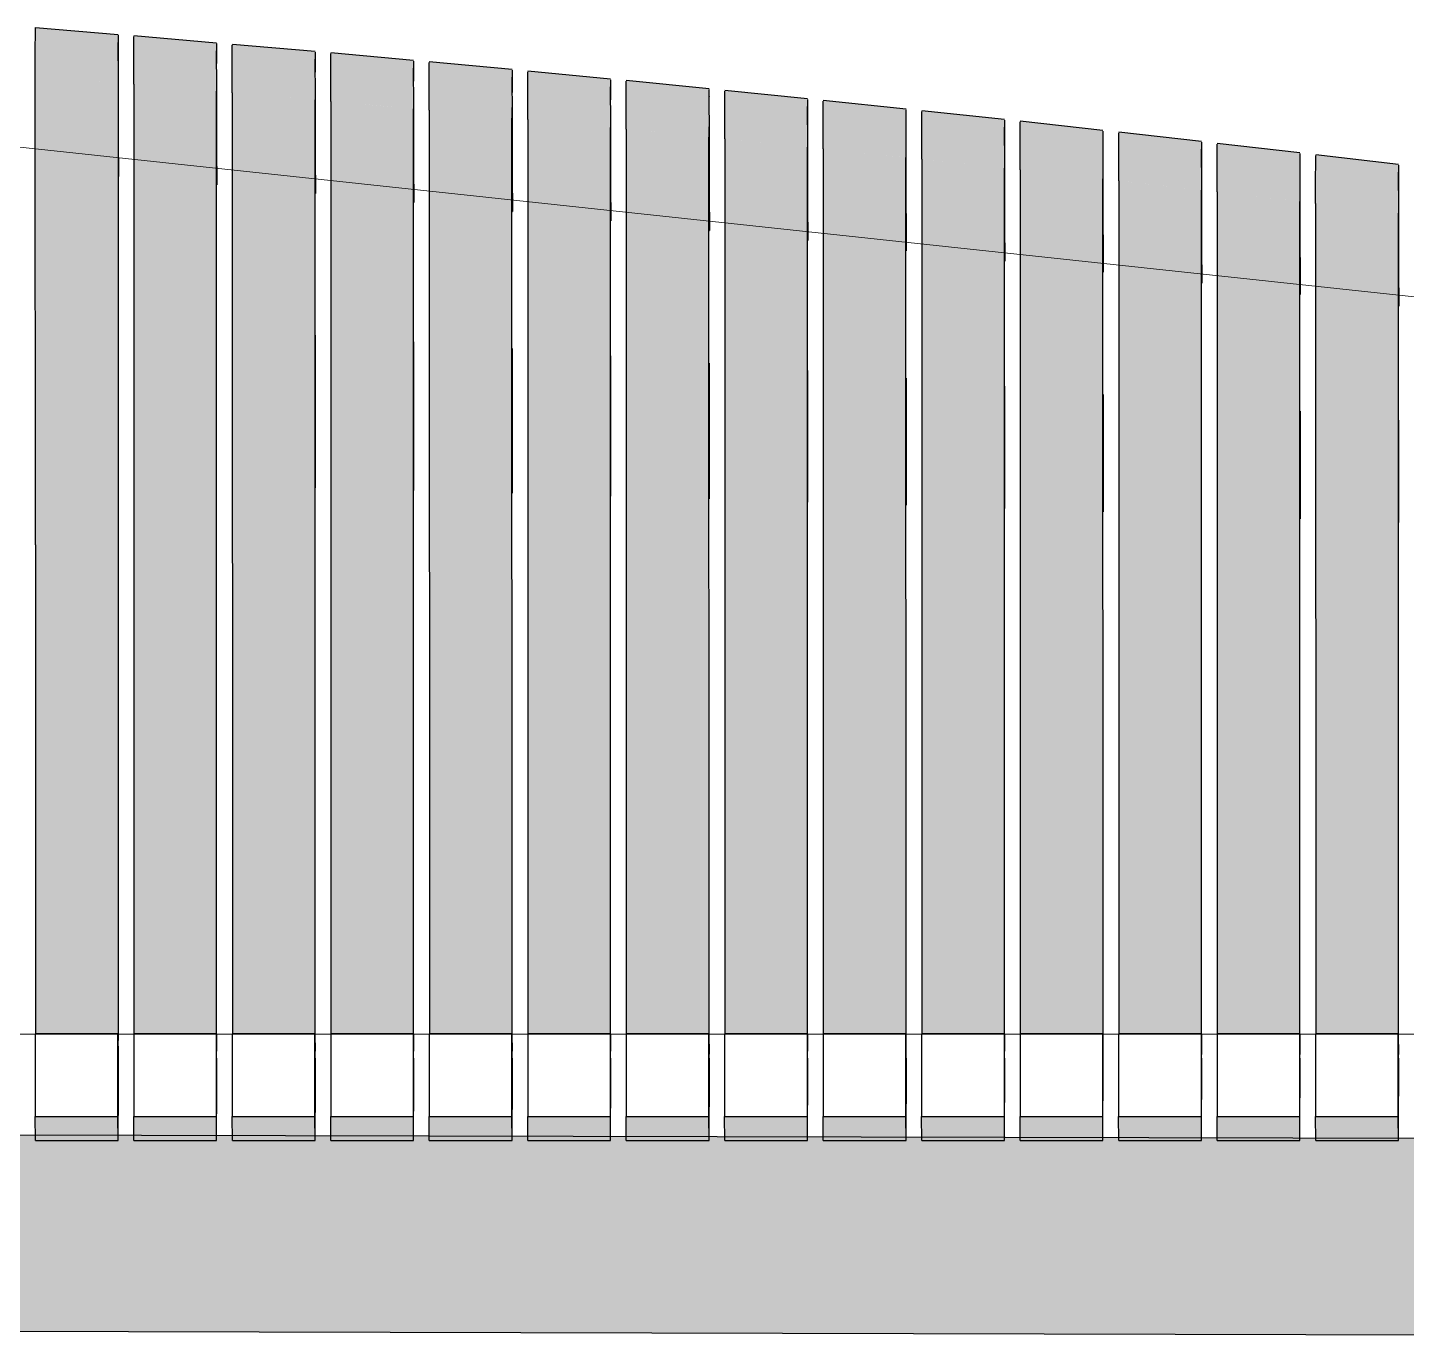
# Model space of a CAD drawing. Header units: metres. Extents: x 313 to 328, y 3 to 1212.
# Drawn here: x 326.311 to 327.011, y 22.2 to 22.865 of the extents above; entities that cross this region are included whole.
import ezdxf

# ---------------------------------------------------------------- set-up
doc = ezdxf.new("R2010")
doc.units = ezdxf.units.M
for name, color, linetype, lineweight in [('A-DETL', 7, 'Continuous', 13), ('A-DETL-GENF', 7, 'Continuous', 9), ('A-GENM', 7, 'Continuous', 35)]:
    doc.layers.add(name, color=color, linetype=linetype, lineweight=lineweight)

# ---------------------------------------------------------------- blocks, each defined once
blk = doc.blocks.new('BR08_SEATING_NORTH 3 - BR08_SEATING_NORTH 3-5676583-DRG-2873241 - ELEVATION SEATING SUPPORT ARRANGEMENT')
at = {"layer": 'A-GENM', "lineweight": 25, "true_color": 0xebe8e4}
for points in [[(317.87925, 22.83666), (317.87925, 22.86136), (317.83728, 22.86477), (317.83725, 22.8401), (317.86975, 22.83744)], [(317.92925, 22.83243), (317.92926, 22.85714), (317.88728, 22.86069), (317.88726, 22.85015), (317.88731, 22.83598), (317.92601, 22.8327)], [(317.97925, 22.82805), (317.97926, 22.85277), (317.93728, 22.85645), (317.93726, 22.8458), (317.93731, 22.83172), (317.96685, 22.82914)], [(317.87945, 22.78911), (317.87933, 22.85438), (317.87931, 22.85438), (317.87931, 22.80794)], [(317.92944, 22.7849), (317.92933, 22.85015), (317.92931, 22.84649), (317.92935, 22.7983)], [(318.02925, 22.82353), (318.02926, 22.84826), (317.98728, 22.85206), (317.98726, 22.8414), (317.98731, 22.82733), (318.01684, 22.82466)], [(317.97944, 22.78055), (317.97933, 22.84578), (317.97931, 22.84212), (317.97935, 22.79423)], [(318.02944, 22.77606), (318.02933, 22.84127), (318.02931, 22.83173), (318.02935, 22.79001)], [(318.07925, 22.81887), (318.07926, 22.84362), (318.03728, 22.84753), (318.03726, 22.83687), (318.03731, 22.82278), (318.06683, 22.82003)], [(318.12925, 22.81407), (318.12926, 22.83882), (318.08728, 22.84286), (318.08726, 22.83219), (318.08731, 22.8181), (318.11863, 22.81509)], [(317.87928, 22.35052), (317.8793, 22.35052), (317.87925, 22.83666), (317.83726, 22.8401), (317.83728, 22.60214), (317.85429, 22.60214), (317.85429, 22.59223), (317.83728, 22.59223), (317.8373, 22.35394), (317.87922, 22.35394), (317.87924, 22.35052)], [(317.87925, 22.83666), (317.87917, 22.83667), (317.87925, 22.83666)], [(317.9293, 22.35052), (317.92925, 22.83243), (317.88725, 22.83599), (317.8873, 22.35394), (317.92922, 22.35394), (317.92928, 22.35052)], [(318.07944, 22.77142), (318.07933, 22.83661), (318.07931, 22.83173), (318.07934, 22.78565)], [(318.17925, 22.80913), (318.17926, 22.83389), (318.13728, 22.83804), (318.13726, 22.82737), (318.13731, 22.81328), (318.16853, 22.81019)], [(317.9793, 22.35051), (317.97925, 22.82805), (317.93725, 22.83173), (317.9373, 22.35394), (317.97922, 22.35394), (317.97928, 22.35051)], [(318.0293, 22.35051), (318.02925, 22.82353), (317.98725, 22.82733), (317.9873, 22.35394), (318.02922, 22.35394), (318.02928, 22.35051)], [(318.12944, 22.76665), (318.12933, 22.83181), (318.12931, 22.82815), (318.12934, 22.78115)], [(318.22925, 22.80404), (318.22926, 22.82882), (318.18728, 22.83309), (318.18726, 22.8224), (318.18731, 22.80831), (318.21804, 22.80518)], [(318.27925, 22.79881), (318.27926, 22.8236), (318.23728, 22.82799), (318.23726, 22.8173), (318.23731, 22.8032), (318.27644, 22.79911)], [(318.0793, 22.3505), (318.07925, 22.81887), (318.03725, 22.82279), (318.0373, 22.35394), (318.07922, 22.35394), (318.07928, 22.3505)], [(318.17944, 22.76173), (318.17933, 22.82688), (318.17931, 22.82321), (318.17934, 22.7765), (318.17944, 22.76222)], [(318.22944, 22.75667), (318.22933, 22.82179), (318.22931, 22.81813), (318.2294, 22.76222)], [(318.32925, 22.79344), (318.32926, 22.81824), (318.28728, 22.82275), (318.28726, 22.81205), (318.28731, 22.79795), (318.31826, 22.79462)], [(318.1293, 22.3505), (318.12925, 22.81407), (318.08725, 22.81811), (318.0873, 22.35394), (318.12922, 22.35394), (318.12928, 22.3505)], [(318.1793, 22.35049), (318.17925, 22.80913), (318.13725, 22.81328), (318.1373, 22.35394), (318.17922, 22.35394), (318.17928, 22.35049)], [(318.27944, 22.75147), (318.27933, 22.81657), (318.27931, 22.8129), (318.27937, 22.76222)], [(318.37925, 22.78793), (318.37926, 22.81274), (318.33728, 22.81737), (318.33726, 22.80666), (318.33731, 22.79255), (318.36817, 22.78915)], [(317.87945, 22.78911), (317.87931, 22.80809), (317.87931, 22.78912)], [(318.2293, 22.35049), (318.22925, 22.80404), (318.18725, 22.80831), (318.1873, 22.35394), (318.22922, 22.35394), (318.22928, 22.35049)], [(318.32944, 22.74613), (318.32933, 22.81121), (318.32931, 22.80754), (318.32933, 22.76222)], [(318.42925, 22.78227), (318.42926, 22.8071), (318.38728, 22.81185), (318.38726, 22.80113), (318.38731, 22.78702), (318.41382, 22.78402)], [(318.47925, 22.77647), (318.47926, 22.80132), (318.43728, 22.80618), (318.43726, 22.79545), (318.43731, 22.78134), (318.46457, 22.77818)], [(317.92944, 22.7849), (317.92931, 22.80386), (317.92941, 22.7849), (317.92943, 22.7849)], [(317.97944, 22.78055), (317.97931, 22.7995), (317.97941, 22.78055), (317.97943, 22.78055)], [(318.2793, 22.35048), (318.27925, 22.79881), (318.23725, 22.80321), (318.2373, 22.35394), (318.27922, 22.35394), (318.27928, 22.35048)], [(318.37944, 22.74064), (318.37933, 22.8057), (318.37931, 22.79698), (318.37936, 22.75199)], [(318.42944, 22.73501), (318.42933, 22.80005), (318.42931, 22.79638), (318.42936, 22.74659)], [(318.52925, 22.77053), (318.52926, 22.79539), (318.48728, 22.80038), (318.48726, 22.79331), (318.48731, 22.77552), (318.51453, 22.77228)], [(318.02944, 22.77606), (318.02931, 22.795), (318.0294, 22.77606), (318.02943, 22.77606)], [(318.3293, 22.35047), (318.32925, 22.79344), (318.28725, 22.79795), (318.2873, 22.35394), (318.32922, 22.35394), (318.32928, 22.35047)], [(318.3793, 22.35047), (318.37925, 22.78793), (318.33725, 22.79256), (318.3373, 22.35394), (318.37922, 22.35394), (318.37928, 22.35047)], [(318.47945, 22.72925), (318.47933, 22.79426), (318.47931, 22.79058), (318.47936, 22.74106)], [(318.07944, 22.77142), (318.07931, 22.79035), (318.0794, 22.77143), (318.07943, 22.77142)], [(318.12944, 22.76665), (318.12931, 22.78556), (318.1294, 22.76665), (318.12943, 22.76665)], [(318.42928, 22.35046), (318.4293, 22.35046), (318.42925, 22.78227), (318.38725, 22.78702), (318.3873, 22.35394), (318.42922, 22.35394), (318.42928, 22.35046)], [(318.52945, 22.72334), (318.52933, 22.78833), (318.52931, 22.7796), (318.52936, 22.73539)], [(318.17944, 22.76173), (318.17931, 22.78063), (318.17932, 22.76174)], [(318.4793, 22.35046), (318.47925, 22.77647), (318.43725, 22.78135), (318.4373, 22.35394), (318.47922, 22.35394), (318.47928, 22.35046)], [(318.52928, 22.35045), (318.5293, 22.35045), (318.52925, 22.77053), (318.48725, 22.77553), (318.4873, 22.35394), (318.52922, 22.35394), (318.52928, 22.35045)], [(318.22944, 22.75667), (318.22931, 22.76222), (318.22931, 22.75668)], [(318.27944, 22.75147), (318.27931, 22.76222), (318.27931, 22.75148)], [(318.42944, 22.73501), (318.42931, 22.75385), (318.42942, 22.73502)], [(318.32944, 22.74613), (318.32931, 22.74979), (318.32931, 22.74614)], [(318.37944, 22.74064), (318.37931, 22.74309), (318.37942, 22.74064)], [(318.47945, 22.72925), (318.47931, 22.74807), (318.47942, 22.72925)], [(318.52945, 22.72334), (318.52931, 22.74214), (318.52942, 22.72334)], [(318.42928, 22.7086), (318.42928, 22.7086), (318.42928, 22.73501)], [(317.97929, 22.69271), (317.97929, 22.69271), (317.97929, 22.70867)], [(317.83728, 22.59223), (317.85429, 22.59223), (317.85429, 22.60214), (317.83728, 22.60214), (317.83728, 22.59223)], [(318.0293, 22.35051), (318.0293, 22.35051), (318.0293, 22.41467)], [(318.0793, 22.3505), (318.0793, 22.35051), (318.0793, 22.41467)], [(318.3793, 22.35047), (318.3793, 22.35047), (318.3793, 22.41467)], [(317.97929, 22.34152), (317.9793, 22.34152), (317.97929, 22.34152)], [(318.02929, 22.34152), (318.0293, 22.34152), (318.02929, 22.34152)], [(318.12929, 22.34152), (318.1293, 22.34152), (318.12929, 22.34152)], [(318.17929, 22.34152), (318.1793, 22.34152), (318.17929, 22.34152)], [(318.22929, 22.34152), (318.2293, 22.34152), (318.22929, 22.34152)], [(318.27929, 22.34152), (318.2793, 22.34152), (318.27929, 22.34152)], [(318.42929, 22.34152), (318.4293, 22.34152), (318.42929, 22.34152)], [(317.83729, 22.29968), (317.87929, 22.29968), (317.87922, 22.31187), (317.83722, 22.31187), (317.83729, 22.29968)], [(317.88729, 22.29968), (317.92929, 22.29968), (317.92922, 22.31187), (317.88722, 22.31187)], [(317.93729, 22.29969), (317.97929, 22.29969), (317.97922, 22.31187), (317.93722, 22.31187)], [(317.98729, 22.29969), (318.02929, 22.2997), (318.02922, 22.31187), (317.98722, 22.31187), (317.98729, 22.29969)], [(318.03729, 22.2997), (318.07929, 22.2997), (318.07922, 22.31187), (318.03722, 22.31187)], [(318.08729, 22.2997), (318.12929, 22.29971), (318.12922, 22.31187), (318.08722, 22.31187), (318.08729, 22.2997)], [(318.13729, 22.29971), (318.17929, 22.29971), (318.17922, 22.31187), (318.13722, 22.31187)], [(318.18729, 22.29971), (318.22929, 22.29972), (318.22922, 22.31187), (318.18722, 22.31187), (318.18729, 22.29971)], [(318.23729, 22.29972), (318.27929, 22.29972), (318.27922, 22.31187), (318.23722, 22.31187)], [(318.28729, 22.29972), (318.32929, 22.29973), (318.32922, 22.31187), (318.28722, 22.31187), (318.28729, 22.29972)], [(318.33729, 22.29973), (318.37929, 22.29973), (318.37922, 22.31187), (318.33722, 22.31187), (318.33729, 22.29973)], [(318.38729, 22.29973), (318.42929, 22.29974), (318.42922, 22.31187), (318.38722, 22.31187), (318.38729, 22.29973)], [(318.43729, 22.29974), (318.47929, 22.29974), (318.47922, 22.31187), (318.43722, 22.31187), (318.43729, 22.29974)], [(318.48729, 22.29974), (318.52929, 22.29975), (318.52922, 22.31187), (318.48722, 22.31187), (318.48729, 22.29974)]]:
    blk.add_hatch(color=254, dxfattribs=at).paths.add_polyline_path(points)
h = blk.add_hatch(color=254, dxfattribs=at)
h.paths.add_polyline_path([(318.1293, 22.3505), (318.1293, 22.3505), (318.1293, 22.41467)])
h.paths.add_polyline_path([(318.12929, 22.74496), (318.12929, 22.74496), (318.12929, 22.74651)])
at = {"layer": 'A-GENM', "color": 254, "lineweight": 25, "true_color": 0xd4d4d4}
for p, q in [((317.83728, 22.8648), (317.87929, 22.86136)), ((317.87931, 22.85743), (317.87931, 22.85727)), ((317.87945, 22.83835), (317.87931, 22.85727)), ((317.88729, 22.86069), (317.92929, 22.85713)), ((317.93729, 22.85645), (317.97929, 22.85277)), ((317.92931, 22.8532), (317.92931, 22.85305)), ((317.92945, 22.83414), (317.92931, 22.85305)), ((317.97931, 22.84883), (317.97931, 22.84869)), ((317.97944, 22.82979), (317.97931, 22.84869)), ((317.98729, 22.85206), (318.02929, 22.84826)), ((318.02931, 22.84432), (318.02931, 22.84418)), ((318.02944, 22.8253), (318.02931, 22.84418)), ((318.03729, 22.84753), (318.07929, 22.84361)), ((318.08729, 22.84286), (318.12929, 22.83882)), ((317.83727, 22.60214), (317.83726, 22.8401)), ((317.87925, 22.83666), (317.8793, 22.35053)), ((317.87945, 22.78911), (317.87945, 22.83835)), ((317.88725, 22.83599), (317.8873, 22.35394)), ((317.92944, 22.7849), (317.92945, 22.83414)), ((318.07931, 22.83967), (318.07931, 22.83954)), ((318.07944, 22.82066), (318.07931, 22.83954)), ((318.12931, 22.83487), (318.12931, 22.83475)), ((318.12944, 22.81589), (318.12931, 22.83475)), ((318.13729, 22.83804), (318.17929, 22.83389)), ((317.9293, 22.35052), (317.92925, 22.83243)), ((317.93725, 22.83173), (317.9373, 22.35394)), ((317.9793, 22.35051), (317.97925, 22.82805)), ((317.97944, 22.78055), (317.97944, 22.82979)), ((317.98725, 22.82733), (317.9873, 22.35394)), ((318.17931, 22.82994), (318.17931, 22.82982)), ((318.17944, 22.81097), (318.17931, 22.82982)), ((318.18729, 22.83309), (318.22929, 22.82882)), ((318.23729, 22.82799), (318.27929, 22.8236)), ((318.0293, 22.35051), (318.02925, 22.82353)), ((318.02944, 22.77606), (318.02944, 22.8253)), ((318.03725, 22.82279), (318.0373, 22.35394)), ((318.07944, 22.77142), (318.07944, 22.82066)), ((318.22944, 22.80591), (318.22931, 22.82475)), ((318.28729, 22.82275), (318.32929, 22.81824)), ((318.0793, 22.3505), (318.07925, 22.81887)), ((318.08725, 22.81811), (318.0873, 22.35394)), ((318.1293, 22.3505), (318.12925, 22.81407)), ((318.12944, 22.76665), (318.12944, 22.81589)), ((318.13725, 22.81328), (318.1373, 22.35394)), ((318.27944, 22.80071), (318.27931, 22.81953)), ((318.32945, 22.79537), (318.32931, 22.81418)), ((318.33729, 22.81737), (318.37929, 22.81274)), ((317.87931, 22.80809), (317.87945, 22.78911)), ((318.1793, 22.35049), (318.17925, 22.80913)), ((318.17944, 22.76173), (318.17944, 22.81097)), ((318.18725, 22.80831), (318.1873, 22.35394)), ((318.37944, 22.78988), (318.37931, 22.80868)), ((318.38729, 22.81185), (318.42929, 22.8071)), ((318.43729, 22.80618), (318.47929, 22.80131)), ((317.92931, 22.80386), (317.92944, 22.7849)), ((317.97931, 22.7995), (317.97944, 22.78055)), ((318.2293, 22.35049), (318.22925, 22.80404)), ((318.22944, 22.75667), (318.22944, 22.80591)), ((318.23725, 22.80321), (318.2373, 22.35394)), ((318.27944, 22.75147), (318.27944, 22.80071)), ((318.42944, 22.78426), (318.42931, 22.80304)), ((318.48729, 22.80038), (318.52929, 22.79539)), ((318.02931, 22.795), (318.02944, 22.77606)), ((318.2793, 22.35048), (318.27925, 22.79881)), ((318.28725, 22.79795), (318.2873, 22.35394)), ((318.3293, 22.35048), (318.32925, 22.79344)), ((318.32944, 22.74613), (318.32945, 22.79537)), ((318.33725, 22.79256), (318.3373, 22.35394)), ((318.47945, 22.77849), (318.47931, 22.79726)), ((317.87926, 22.78913), (317.87945, 22.78911)), ((318.07931, 22.79035), (318.07944, 22.77142)), ((318.12931, 22.78556), (318.12944, 22.76665)), ((318.3793, 22.35047), (318.37925, 22.78793)), ((318.37944, 22.74064), (318.37944, 22.78988)), ((318.38725, 22.78702), (318.3873, 22.35394)), ((318.52945, 22.77258), (318.52931, 22.79134)), ((317.92926, 22.78492), (317.92944, 22.7849)), ((317.97926, 22.78057), (317.97944, 22.78055)), ((318.17931, 22.78063), (318.17944, 22.76173)), ((318.4293, 22.35046), (318.42925, 22.78227)), ((318.42944, 22.73501), (318.42944, 22.78426)), ((318.43725, 22.78135), (318.4373, 22.35394)), ((318.47945, 22.72925), (318.47945, 22.77849)), ((318.02926, 22.77607), (318.02944, 22.77606)), ((318.07926, 22.77144), (318.07944, 22.77142)), ((318.22931, 22.77556), (318.22944, 22.75667)), ((318.4793, 22.35046), (318.47925, 22.77647)), ((318.48725, 22.77553), (318.4873, 22.35394)), ((318.52945, 22.72334), (318.52945, 22.77258)), ((318.12926, 22.76667), (318.12944, 22.76665)), ((318.27931, 22.77034), (318.27944, 22.75147)), ((318.32931, 22.76499), (318.32944, 22.74613)), ((318.5293, 22.35045), (318.52925, 22.77053)), ((318.17926, 22.76175), (318.17944, 22.76173)), ((318.37931, 22.75949), (318.37944, 22.74064)), ((318.22926, 22.75669), (318.22944, 22.75667)), ((318.27926, 22.75149), (318.27944, 22.75147)), ((318.42931, 22.75385), (318.42944, 22.73501)), ((318.32926, 22.74615), (318.32944, 22.74613)), ((318.47931, 22.74807), (318.47945, 22.72925)), ((318.37926, 22.74066), (318.37944, 22.74064)), ((318.52931, 22.74214), (318.52945, 22.72334)), ((318.42926, 22.73504), (318.42944, 22.73501)), ((318.47926, 22.72927), (318.47945, 22.72925)), ((318.52925, 22.72336), (318.52945, 22.72334)), ((317.97931, 22.70867), (317.97931, 22.63111)), ((318.02931, 22.70528), (318.02931, 22.62977)), ((318.07931, 22.70178), (318.07931, 22.62838)), ((318.12931, 22.69818), (318.12931, 22.62694)), ((318.17931, 22.69447), (318.17931, 22.62545)), ((318.22931, 22.69065), (318.22931, 22.62391)), ((318.27931, 22.68673), (318.27931, 22.62232)), ((318.32931, 22.6827), (318.32931, 22.62068)), ((318.37931, 22.67856), (318.37931, 22.61898)), ((318.47931, 22.66997), (318.47931, 22.61541)), ((318.52931, 22.66551), (318.52931, 22.61355)), ((317.83728, 22.60214), (317.83728, 22.59223)), ((317.83728, 22.59223), (317.83728, 22.58826)), ((317.83728, 22.58826), (317.8373, 22.35394)), ((317.87922, 22.35394), (317.87929, 22.34152)), ((317.92922, 22.35394), (317.92927, 22.34516)), ((317.97922, 22.35394), (317.97927, 22.34516)), ((318.02922, 22.35394), (318.02927, 22.34516)), ((318.07922, 22.35394), (318.07927, 22.34516)), ((318.12922, 22.35394), (318.12927, 22.34516)), ((318.17922, 22.35394), (318.17928, 22.34351)), ((318.22922, 22.35394), (318.22927, 22.34516)), ((318.27922, 22.35394), (318.27927, 22.34516)), ((318.32922, 22.35394), (318.32927, 22.34516)), ((318.37922, 22.35394), (318.37927, 22.34516)), ((318.42922, 22.35394), (318.42928, 22.34345)), ((318.47922, 22.35394), (318.47928, 22.34343)), ((318.52922, 22.35394), (318.52928, 22.34342)), ((317.8793, 22.34152), (317.8793, 22.35052)), ((317.9293, 22.34152), (317.9293, 22.35052)), ((317.9793, 22.34152), (317.9793, 22.35051)), ((318.0293, 22.34152), (318.0293, 22.35051)), ((318.0793, 22.34152), (318.0793, 22.3505)), ((318.1293, 22.34152), (318.1293, 22.3505)), ((318.1793, 22.34152), (318.1793, 22.35049)), ((318.2293, 22.34152), (318.2293, 22.35049)), ((318.2793, 22.34152), (318.2793, 22.35048)), ((318.3293, 22.34152), (318.3293, 22.35047)), ((318.3793, 22.34152), (318.3793, 22.35047)), ((318.4293, 22.34152), (318.4293, 22.35046)), ((318.4793, 22.34152), (318.4793, 22.35046)), ((318.5293, 22.34152), (318.5293, 22.35045)), ((317.87929, 22.34152), (317.87929, 22.31249)), ((317.92929, 22.34152), (317.92929, 22.31322)), ((317.97929, 22.34152), (317.97929, 22.31395)), ((318.02929, 22.34152), (318.02929, 22.31468)), ((318.07929, 22.34152), (318.07929, 22.31542)), ((318.12929, 22.34152), (318.12929, 22.31616)), ((318.17929, 22.34152), (318.17929, 22.3169)), ((318.22929, 22.34152), (318.22929, 22.31764)), ((318.27929, 22.34152), (318.27929, 22.31838)), ((318.32929, 22.34152), (318.32929, 22.31913)), ((318.37929, 22.34152), (318.37929, 22.31989)), ((318.42929, 22.34152), (318.42929, 22.32065)), ((318.47929, 22.34152), (318.47929, 22.32141)), ((318.52929, 22.34152), (318.52929, 22.32219)), ((318.12929, 22.2997), (318.12929, 22.31616)), ((318.17929, 22.29971), (318.17929, 22.3169)), ((318.22929, 22.29971), (318.22929, 22.31764)), ((318.27929, 22.29972), (318.27929, 22.31838)), ((318.32929, 22.29973), (318.32929, 22.31913)), ((318.37929, 22.29973), (318.37929, 22.31989)), ((318.42929, 22.29974), (318.42929, 22.32065)), ((318.47929, 22.29974), (318.47929, 22.32141)), ((318.52929, 22.29975), (318.52929, 22.32219)), ((317.83729, 22.29968), (317.83722, 22.31187)), ((317.87929, 22.29968), (317.87922, 22.31187)), ((317.87929, 22.29968), (317.87929, 22.31249)), ((317.88729, 22.29968), (317.88722, 22.31187)), ((317.92929, 22.29968), (317.92922, 22.31187)), ((317.92929, 22.29968), (317.92929, 22.31322)), ((317.93729, 22.29969), (317.93722, 22.31187)), ((317.97929, 22.29969), (317.97922, 22.31187)), ((317.97929, 22.29969), (317.97929, 22.31395)), ((317.98729, 22.29969), (317.98722, 22.31187)), ((318.02929, 22.29969), (318.02922, 22.31187)), ((318.02929, 22.29969), (318.02929, 22.31468)), ((318.03729, 22.2997), (318.03722, 22.31187)), ((318.07929, 22.2997), (318.07922, 22.31187)), ((318.07929, 22.2997), (318.07929, 22.31542)), ((318.08729, 22.2997), (318.08722, 22.31187)), ((318.12929, 22.2997), (318.12922, 22.31187)), ((318.13729, 22.29971), (318.13722, 22.31187)), ((318.17929, 22.29971), (318.17922, 22.31187)), ((318.18729, 22.29971), (318.18722, 22.31187)), ((318.22929, 22.29971), (318.22922, 22.31187)), ((318.23729, 22.29972), (318.23722, 22.31187)), ((318.27929, 22.29972), (318.27922, 22.31187)), ((318.28729, 22.29972), (318.28722, 22.31187)), ((318.32929, 22.29973), (318.32922, 22.31187)), ((318.33729, 22.29973), (318.33722, 22.31187)), ((318.37929, 22.29973), (318.37922, 22.31187)), ((318.38729, 22.29973), (318.38722, 22.31187)), ((318.42929, 22.29974), (318.42922, 22.31187)), ((318.43729, 22.29974), (318.43722, 22.31187)), ((318.47929, 22.29974), (318.47922, 22.31187)), ((318.48729, 22.29974), (318.48722, 22.31187)), ((318.52929, 22.29975), (318.52922, 22.31187)), ((317.83729, 22.29968), (317.84162, 22.29968)), ((317.84162, 22.29968), (317.86712, 22.29968)), ((317.86712, 22.29968), (317.87929, 22.29968)), ((317.88729, 22.29968), (317.92929, 22.29968)), ((317.93729, 22.29969), (317.97929, 22.29969)), ((317.98729, 22.29969), (317.9907, 22.29969)), ((317.9907, 22.29969), (318.02015, 22.29969)), ((318.02015, 22.29969), (318.02929, 22.29969)), ((318.03729, 22.2997), (318.07929, 22.2997)), ((318.08729, 22.2997), (318.11428, 22.2997)), ((318.11428, 22.2997), (318.12929, 22.2997)), ((318.13729, 22.29971), (318.17929, 22.29971)), ((318.18729, 22.29971), (318.1987, 22.29971)), ((318.1987, 22.29971), (318.22929, 22.29971)), ((318.23729, 22.29972), (318.23788, 22.29972)), ((318.23788, 22.29972), (318.27929, 22.29972)), ((318.28729, 22.29972), (318.288, 22.29972)), ((318.288, 22.29972), (318.29969, 22.29972)), ((318.29969, 22.29972), (318.32929, 22.29973)), ((318.33729, 22.29973), (318.36151, 22.29973)), ((318.36151, 22.29973), (318.37731, 22.29973)), ((318.37731, 22.29973), (318.37929, 22.29973)), ((318.38729, 22.29973), (318.42198, 22.29973)), ((318.42198, 22.29973), (318.42334, 22.29973)), ((318.42334, 22.29973), (318.42929, 22.29974)), ((318.43729, 22.29974), (318.46666, 22.29974)), ((318.46666, 22.29974), (318.47929, 22.29974)), ((318.48729, 22.29974), (318.51135, 22.29974)), ((318.51135, 22.29974), (318.51614, 22.29974)), ((318.51614, 22.29974), (318.52929, 22.29975))]:
    blk.add_line(p, q, dxfattribs=at)
at = {"layer": 'A-GENM', "color": 7, "lineweight": 25, "true_color": 0xefefef}
for p, q in [((317.83722, 22.35394), (317.83722, 22.31187)), ((317.87922, 22.35394), (317.83722, 22.35394)), ((317.87922, 22.31187), (317.87922, 22.35394)), ((317.88722, 22.35394), (317.88722, 22.31187)), ((317.92922, 22.35394), (317.88722, 22.35394)), ((317.92922, 22.31187), (317.92922, 22.35394)), ((317.93722, 22.35394), (317.93722, 22.31187)), ((317.97922, 22.35394), (317.93722, 22.35394)), ((317.97922, 22.31187), (317.97922, 22.35394)), ((317.98722, 22.35394), (317.98722, 22.31187)), ((318.02922, 22.35394), (317.98722, 22.35394)), ((318.02922, 22.31187), (318.02922, 22.35394)), ((318.03722, 22.35394), (318.03722, 22.31187)), ((318.07922, 22.35394), (318.03722, 22.35394)), ((318.07922, 22.31187), (318.07922, 22.35394)), ((318.08722, 22.35394), (318.08722, 22.31187)), ((318.12922, 22.35394), (318.08722, 22.35394)), ((318.12922, 22.31187), (318.12922, 22.35394)), ((318.13722, 22.35394), (318.13722, 22.31187)), ((318.17922, 22.35394), (318.13722, 22.35394)), ((318.17922, 22.31187), (318.17922, 22.35394)), ((318.18722, 22.35394), (318.18722, 22.31187)), ((318.22922, 22.35394), (318.18722, 22.35394)), ((318.22922, 22.31187), (318.22922, 22.35394)), ((318.23722, 22.35394), (318.23722, 22.31187)), ((318.27922, 22.35394), (318.23722, 22.35394)), ((318.27922, 22.31187), (318.27922, 22.35394)), ((318.28722, 22.35394), (318.28722, 22.31187)), ((318.32922, 22.35394), (318.28722, 22.35394)), ((318.32922, 22.31187), (318.32922, 22.35394)), ((318.33722, 22.35394), (318.33722, 22.31187)), ((318.37922, 22.35394), (318.33722, 22.35394)), ((318.37922, 22.31187), (318.37922, 22.35394)), ((318.38722, 22.35394), (318.38722, 22.31187)), ((318.42922, 22.35394), (318.38722, 22.35394)), ((318.42922, 22.31187), (318.42922, 22.35394)), ((318.43722, 22.35394), (318.43722, 22.31187)), ((318.47922, 22.35394), (318.43722, 22.35394)), ((318.47922, 22.31187), (318.47922, 22.35394)), ((318.48722, 22.35394), (318.48722, 22.31187)), ((318.52922, 22.35394), (318.48722, 22.35394)), ((318.52922, 22.31187), (318.52922, 22.35394)), ((317.83722, 22.31187), (317.87922, 22.31187)), ((317.88722, 22.31187), (317.92922, 22.31187)), ((317.93722, 22.31187), (317.97922, 22.31187)), ((317.98722, 22.31187), (318.02922, 22.31187)), ((318.03722, 22.31187), (318.07922, 22.31187)), ((318.08722, 22.31187), (318.12922, 22.31187)), ((318.13722, 22.31187), (318.17922, 22.31187)), ((318.18722, 22.31187), (318.22922, 22.31187)), ((318.23722, 22.31187), (318.27922, 22.31187)), ((318.28722, 22.31187), (318.32922, 22.31187)), ((318.33722, 22.31187), (318.37922, 22.31187)), ((318.38722, 22.31187), (318.42922, 22.31187)), ((318.43722, 22.31187), (318.47922, 22.31187)), ((318.48722, 22.31187), (318.52922, 22.31187))]:
    blk.add_line(p, q, dxfattribs=at)
at = {"layer": 'A-GENM', "color": 254, "lineweight": 25, "true_color": 0xd4d4d4}
for points, knots in [([(317.83726, 22.8401), (317.83726, 22.84235), (317.83726, 22.84663), (317.83726, 22.85255), (317.83727, 22.85756), (317.83727, 22.86207), (317.83728, 22.86441), (317.83728, 22.8648), (317.83728, 22.8648)], [0, 0, 0, 0, 0.1428571, 0.2857143, 0.4285714, 0.5714286, 0.7857143, 0.8853259, 0.8853259, 0.8853259, 0.8853259]), ([(317.87928, 22.86086), (317.87928, 22.86079), (317.87927, 22.86048), (317.87927, 22.85969), (317.87927, 22.85812), (317.87926, 22.85603), (317.87926, 22.85353), (317.87926, 22.85077), (317.87926, 22.84842), (317.87925, 22.84698), (317.87925, 22.84661)], [0.2222222, 0.2222222, 0.2222222, 0.2222222, 0.25, 0.3333333, 0.4166667, 0.5, 0.5833333, 0.6666667, 0.75, 0.7777778, 0.7777778, 0.7777778, 0.7777778]), ([(317.88725, 22.83599), (317.88725, 22.83876), (317.88725, 22.8426), (317.88726, 22.84708), (317.88726, 22.85009), (317.88726, 22.85286), (317.88726, 22.85536), (317.88727, 22.85745), (317.88727, 22.85902), (317.88727, 22.85981), (317.88728, 22.86013), (317.88728, 22.8602)], [0, 0, 0, 0, 0.1666667, 0.25, 0.3333333, 0.4166667, 0.5, 0.5833333, 0.6666667, 0.75, 0.7777778, 0.7777778, 0.7777778, 0.7777778]), ([(317.92928, 22.85664), (317.92927, 22.85657), (317.92927, 22.85625), (317.92927, 22.85546), (317.92927, 22.8539), (317.92926, 22.8518), (317.92926, 22.8493), (317.92926, 22.84746), (317.92926, 22.84649)], [0.2222222, 0.2222222, 0.2222222, 0.2222222, 0.25, 0.3333333, 0.4166667, 0.5, 0.5833333, 0.6666667, 0.6666667, 0.6666667, 0.6666667]), ([(317.93725, 22.83173), (317.93725, 22.83451), (317.93725, 22.83835), (317.93726, 22.84283), (317.93726, 22.84584), (317.93726, 22.84861), (317.93726, 22.85111), (317.93727, 22.8532), (317.93727, 22.85477), (317.93727, 22.85556), (317.93728, 22.85588), (317.93728, 22.85595)], [0, 0, 0, 0, 0.1666667, 0.25, 0.3333333, 0.4166667, 0.5, 0.5833333, 0.6666667, 0.75, 0.7777778, 0.7777778, 0.7777778, 0.7777778]), ([(317.97928, 22.85227), (317.97927, 22.8522), (317.97927, 22.85189), (317.97927, 22.85109), (317.97927, 22.84953), (317.97926, 22.84743), (317.97926, 22.84493), (317.97926, 22.84309), (317.97926, 22.84212)], [0.2222222, 0.2222222, 0.2222222, 0.2222222, 0.25, 0.3333333, 0.4166667, 0.5, 0.5833333, 0.6666667, 0.6666667, 0.6666667, 0.6666667]), ([(317.98725, 22.82733), (317.98725, 22.83011), (317.98725, 22.83395), (317.98726, 22.83843), (317.98726, 22.84145), (317.98726, 22.84421), (317.98726, 22.84671), (317.98727, 22.84881), (317.98727, 22.85038), (317.98727, 22.85117), (317.98727, 22.85149), (317.98728, 22.85156)], [0, 0, 0, 0, 0.1666667, 0.25, 0.3333333, 0.4166667, 0.5, 0.5833333, 0.6666667, 0.75, 0.7777778, 0.7777778, 0.7777778, 0.7777778]), ([(318.02928, 22.84776), (318.02927, 22.84769), (318.02927, 22.84738), (318.02927, 22.84658), (318.02927, 22.84502), (318.02926, 22.84292), (318.02926, 22.84042), (318.02926, 22.83857), (318.02926, 22.83761)], [0.2222222, 0.2222222, 0.2222222, 0.2222222, 0.25, 0.3333333, 0.4166667, 0.5, 0.5833333, 0.6666667, 0.6666667, 0.6666667, 0.6666667]), ([(318.03725, 22.82279), (318.03725, 22.82557), (318.03725, 22.82941), (318.03726, 22.83389), (318.03726, 22.83691), (318.03726, 22.83968), (318.03726, 22.84218), (318.03727, 22.84428), (318.03727, 22.84585), (318.03727, 22.84664), (318.03727, 22.84696), (318.03728, 22.84703)], [0, 0, 0, 0, 0.1666667, 0.25, 0.3333333, 0.4166667, 0.5, 0.5833333, 0.6666667, 0.75, 0.7777778, 0.7777778, 0.7777778, 0.7777778]), ([(318.07928, 22.84311), (318.07927, 22.84304), (318.07927, 22.84273), (318.07927, 22.84193), (318.07927, 22.84036), (318.07926, 22.83826), (318.07926, 22.83576), (318.07926, 22.83355), (318.07926, 22.83218), (318.07926, 22.83178)], [0.2222222, 0.2222222, 0.2222222, 0.2222222, 0.25, 0.3333333, 0.4166667, 0.5, 0.5833333, 0.6666667, 0.6996684, 0.6996684, 0.6996684, 0.6996684]), ([(318.08725, 22.81811), (318.08725, 22.82089), (318.08725, 22.82473), (318.08726, 22.82921), (318.08726, 22.83223), (318.08726, 22.835), (318.08726, 22.8375), (318.08727, 22.8396), (318.08727, 22.84117), (318.08727, 22.84197), (318.08727, 22.84229), (318.08728, 22.84236)], [0, 0, 0, 0, 0.1666667, 0.25, 0.3333333, 0.4166667, 0.5, 0.5833333, 0.6666667, 0.75, 0.7777778, 0.7777778, 0.7777778, 0.7777778]), ([(318.12927, 22.83832), (318.12927, 22.83825), (318.12927, 22.83793), (318.12927, 22.83714), (318.12927, 22.83557), (318.12926, 22.83347), (318.12926, 22.83096), (318.12926, 22.82912), (318.12926, 22.82815)], [0.2222222, 0.2222222, 0.2222222, 0.2222222, 0.25, 0.3333333, 0.4166667, 0.5, 0.5833333, 0.6666667, 0.6666667, 0.6666667, 0.6666667]), ([(318.13725, 22.81328), (318.13725, 22.81606), (318.13725, 22.8199), (318.13726, 22.82439), (318.13726, 22.82741), (318.13726, 22.83018), (318.13726, 22.83268), (318.13727, 22.83479), (318.13727, 22.83636), (318.13727, 22.83715), (318.13727, 22.83747), (318.13728, 22.83754)], [0, 0, 0, 0, 0.1666667, 0.25, 0.3333333, 0.4166667, 0.5, 0.5833333, 0.6666667, 0.75, 0.7777778, 0.7777778, 0.7777778, 0.7777778]), ([(318.17927, 22.83339), (318.17927, 22.83332), (318.17927, 22.833), (318.17927, 22.8322), (318.17927, 22.83063), (318.17926, 22.82853), (318.17926, 22.82602), (318.17926, 22.82418), (318.17926, 22.82321)], [0.2222222, 0.2222222, 0.2222222, 0.2222222, 0.25, 0.3333333, 0.4166667, 0.5, 0.5833333, 0.6666667, 0.6666667, 0.6666667, 0.6666667]), ([(318.18725, 22.80831), (318.18725, 22.81109), (318.18725, 22.81494), (318.18726, 22.81942), (318.18726, 22.82244), (318.18726, 22.82522), (318.18726, 22.82772), (318.18727, 22.82983), (318.18727, 22.8314), (318.18727, 22.83219), (318.18727, 22.83251), (318.18728, 22.83258)], [0, 0, 0, 0, 0.1666667, 0.25, 0.3333333, 0.4166667, 0.5, 0.5833333, 0.6666667, 0.75, 0.7777778, 0.7777778, 0.7777778, 0.7777778]), ([(318.22927, 22.82831), (318.22927, 22.82824), (318.22927, 22.82792), (318.22927, 22.82713), (318.22927, 22.82555), (318.22926, 22.82345), (318.22926, 22.82094), (318.22926, 22.81817), (318.22925, 22.81515), (318.22925, 22.81066), (318.22925, 22.80682), (318.22925, 22.80404)], [0.2222222, 0.2222222, 0.2222222, 0.2222222, 0.25, 0.3333333, 0.4166667, 0.5, 0.5833333, 0.6666667, 0.75, 0.8333333, 1, 1, 1, 1]), ([(318.23725, 22.80321), (318.23725, 22.80599), (318.23725, 22.80983), (318.23725, 22.81432), (318.23726, 22.81734), (318.23726, 22.82011), (318.23726, 22.82262), (318.23727, 22.82473), (318.23727, 22.8263), (318.23727, 22.8271), (318.23727, 22.82741), (318.23727, 22.82749)], [0, 0, 0, 0, 0.1666667, 0.25, 0.3333333, 0.4166667, 0.5, 0.5833333, 0.6666667, 0.75, 0.7777778, 0.7777778, 0.7777778, 0.7777778]), ([(318.27927, 22.82309), (318.27927, 22.82302), (318.27927, 22.8227), (318.27927, 22.82191), (318.27927, 22.82033), (318.27926, 22.81823), (318.27926, 22.81572), (318.27926, 22.81294), (318.27925, 22.80992), (318.27925, 22.80544), (318.27925, 22.80159), (318.27925, 22.79881)], [0.2222222, 0.2222222, 0.2222222, 0.2222222, 0.25, 0.3333333, 0.4166667, 0.5, 0.5833333, 0.6666667, 0.75, 0.8333333, 1, 1, 1, 1]), ([(318.28725, 22.79795), (318.28725, 22.80073), (318.28725, 22.80458), (318.28725, 22.80907), (318.28726, 22.81209), (318.28726, 22.81487), (318.28726, 22.81737), (318.28727, 22.81948), (318.28727, 22.82106), (318.28727, 22.82185), (318.28727, 22.82217), (318.28727, 22.82225)], [0, 0, 0, 0, 0.1666667, 0.25, 0.3333333, 0.4166667, 0.5, 0.5833333, 0.6666667, 0.75, 0.7777778, 0.7777778, 0.7777778, 0.7777778]), ([(318.32927, 22.81773), (318.32927, 22.81766), (318.32927, 22.81734), (318.32927, 22.81655), (318.32926, 22.81497), (318.32926, 22.81286), (318.32926, 22.81035), (318.32926, 22.80758), (318.32925, 22.80456), (318.32925, 22.80007), (318.32925, 22.79622), (318.32925, 22.79344)], [0.2222222, 0.2222222, 0.2222222, 0.2222222, 0.25, 0.3333333, 0.4166667, 0.5, 0.5833333, 0.6666667, 0.75, 0.8333333, 1, 1, 1, 1]), ([(318.33725, 22.79256), (318.33725, 22.79534), (318.33725, 22.79919), (318.33725, 22.80368), (318.33726, 22.8067), (318.33726, 22.80948), (318.33726, 22.81199), (318.33727, 22.8141), (318.33727, 22.81567), (318.33727, 22.81647), (318.33727, 22.81679), (318.33727, 22.81686)], [0, 0, 0, 0, 0.1666667, 0.25, 0.3333333, 0.4166667, 0.5, 0.5833333, 0.6666667, 0.75, 0.7777778, 0.7777778, 0.7777778, 0.7777778]), ([(318.37927, 22.81223), (318.37927, 22.81216), (318.37927, 22.81184), (318.37927, 22.81104), (318.37926, 22.80947), (318.37926, 22.80736), (318.37926, 22.80485), (318.37926, 22.80207), (318.37925, 22.79904), (318.37925, 22.79456), (318.37925, 22.79071), (318.37925, 22.78793)], [0.2222222, 0.2222222, 0.2222222, 0.2222222, 0.25, 0.3333333, 0.4166667, 0.5, 0.5833333, 0.6666667, 0.75, 0.8333333, 1, 1, 1, 1]), ([(318.38725, 22.78702), (318.38725, 22.78981), (318.38725, 22.79365), (318.38725, 22.79814), (318.38726, 22.80117), (318.38726, 22.80395), (318.38726, 22.80646), (318.38727, 22.80857), (318.38727, 22.81015), (318.38727, 22.81095), (318.38727, 22.81127), (318.38727, 22.81134)], [0, 0, 0, 0, 0.1666667, 0.25, 0.3333333, 0.4166667, 0.5, 0.5833333, 0.6666667, 0.75, 0.7777778, 0.7777778, 0.7777778, 0.7777778]), ([(318.42927, 22.80659), (318.42927, 22.80652), (318.42927, 22.8062), (318.42927, 22.8054), (318.42926, 22.80382), (318.42926, 22.80171), (318.42926, 22.7992), (318.42926, 22.79642), (318.42925, 22.79339), (318.42925, 22.7889), (318.42925, 22.78505), (318.42925, 22.78227)], [0.2222222, 0.2222222, 0.2222222, 0.2222222, 0.25, 0.3333333, 0.4166667, 0.5, 0.5833333, 0.6666667, 0.75, 0.8333333, 1, 1, 1, 1]), ([(318.43725, 22.78135), (318.43725, 22.78413), (318.43725, 22.78798), (318.43725, 22.79247), (318.43726, 22.79549), (318.43726, 22.79827), (318.43726, 22.80079), (318.43726, 22.8029), (318.43727, 22.80448), (318.43727, 22.80528), (318.43727, 22.8056), (318.43727, 22.80567)], [0, 0, 0, 0, 0.1666667, 0.25, 0.3333333, 0.4166667, 0.5, 0.5833333, 0.6666667, 0.75, 0.7777778, 0.7777778, 0.7777778, 0.7777778]), ([(318.47927, 22.8008), (318.47927, 22.80073), (318.47927, 22.80041), (318.47927, 22.79961), (318.47926, 22.79803), (318.47926, 22.79592), (318.47926, 22.7934), (318.47925, 22.79062), (318.47925, 22.7876), (318.47925, 22.78311), (318.47925, 22.77926), (318.47925, 22.77647)], [0.2222222, 0.2222222, 0.2222222, 0.2222222, 0.25, 0.3333333, 0.4166667, 0.5, 0.5833333, 0.6666667, 0.75, 0.8333333, 1, 1, 1, 1]), ([(318.48725, 22.77553), (318.48725, 22.77831), (318.48725, 22.78216), (318.48725, 22.78665), (318.48725, 22.78968), (318.48726, 22.79246), (318.48726, 22.79497), (318.48726, 22.79709), (318.48727, 22.79867), (318.48727, 22.79947), (318.48727, 22.79979), (318.48727, 22.79986)], [0, 0, 0, 0, 0.1666667, 0.25, 0.3333333, 0.4166667, 0.5, 0.5833333, 0.6666667, 0.75, 0.7777778, 0.7777778, 0.7777778, 0.7777778]), ([(318.52927, 22.79488), (318.52927, 22.7948), (318.52927, 22.79448), (318.52927, 22.79368), (318.52926, 22.7921), (318.52926, 22.78998), (318.52926, 22.78747), (318.52925, 22.78469), (318.52925, 22.78166), (318.52925, 22.77717), (318.52925, 22.77332), (318.52925, 22.77053)], [0.2222222, 0.2222222, 0.2222222, 0.2222222, 0.25, 0.3333333, 0.4166667, 0.5, 0.5833333, 0.6666667, 0.75, 0.8333333, 1, 1, 1, 1])]:
    blk.add_open_spline(points, degree=3, knots=knots, dxfattribs=at)
for points in [[(317.92925, 22.83769), (317.92925, 22.83603), (317.92925, 22.83428), (317.92925, 22.83243)], [(317.97925, 22.83332), (317.97925, 22.83166), (317.97925, 22.8299), (317.97925, 22.82805)], [(318.02925, 22.8288), (318.02925, 22.82714), (318.02925, 22.82538), (318.02925, 22.82353)], [(318.07925, 22.82414), (318.07925, 22.82248), (318.07925, 22.82073), (318.07925, 22.81887)], [(318.12925, 22.81934), (318.12925, 22.81768), (318.12925, 22.81592), (318.12925, 22.81407)], [(318.17925, 22.8144), (318.17925, 22.81274), (318.17925, 22.81098), (318.17925, 22.80913)]]:
    blk.add_open_spline(points, degree=3, dxfattribs=at)
blk = doc.blocks.new('T2DPAA-T2D-C3S-DU-M3D-100304_rvt-2-DRG-2873241 - ELEVATION SEATING SUPPORT ARRANGEMENT')
at = {"layer": 'A-GENM', "color": 254, "lineweight": 25, "true_color": 0xd4d4d4}
blk.add_blockref('BR08_SEATING_NORTH 3 - BR08_SEATING_NORTH 3-5676583-DRG-2873241 - ELEVATION SEATING SUPPORT ARRANGEMENT', (0, 0), dxfattribs=at)

msp = doc.modelspace()

# ---------------------------------------------------------------- hatches: boundary and pattern name
at = {"layer": 'A-DETL-GENF', "true_color": 0xffffff}
h = msp.add_hatch(color=7, dxfattribs=at)
h.paths.add_polyline_path([(327.2761, 22.20028), (327.2708, 22.20208), (327.26604, 22.20503), (327.26207, 22.20896), (327.25908, 22.21369), (327.25723, 22.21897), (327.25661, 22.22453), (327.25676, 22.28112), (327.25677, 22.28433), (327.25813, 22.2901), (327.26108, 22.29567), (327.26485, 22.29993), (327.26477, 22.30031), (327.25685, 22.30027), (327.25677, 22.29977), (327.21485, 22.29977), (327.21477, 22.30043), (327.20685, 22.30045), (327.20677, 22.29977), (327.16485, 22.29977), (327.16477, 22.30056), (327.15685, 22.30058), (327.15677, 22.29976), (327.11485, 22.29976), (327.11477, 22.30068), (327.10685, 22.3007), (327.10677, 22.29976), (327.06485, 22.29975), (327.06477, 22.30081), (327.05685, 22.30083), (327.05677, 22.29975), (327.01485, 22.29975), (327.01477, 22.30093), (327.00685, 22.30095), (327.00677, 22.29975), (326.96485, 22.29974), (326.96477, 22.30105), (326.95685, 22.30107), (326.95677, 22.29974), (326.91485, 22.29974), (326.91477, 22.30118), (326.90685, 22.3012), (326.90677, 22.29974), (326.86485, 22.29973), (326.86477, 22.3013), (326.85685, 22.30132), (326.85677, 22.29973), (326.81485, 22.29973), (326.81477, 22.30142), (326.80685, 22.30144), (326.80677, 22.29973), (326.76485, 22.29972), (326.76477, 22.30155), (326.75685, 22.30157), (326.75677, 22.29972), (326.71485, 22.29972), (326.71477, 22.30167), (326.70685, 22.30169), (326.70677, 22.29971), (326.66485, 22.29971), (326.66477, 22.3018), (326.65685, 22.30182), (326.65677, 22.29971), (326.61485, 22.29971), (326.61477, 22.30192), (326.60685, 22.30194), (326.60677, 22.2997), (326.56485, 22.2997), (326.56477, 22.30204), (326.55685, 22.30206), (326.55677, 22.2997), (326.51485, 22.2997), (326.51477, 22.30217), (326.50685, 22.30219), (326.50677, 22.29969), (326.46485, 22.29969), (326.46477, 22.30229), (326.45685, 22.30231), (326.45677, 22.29969), (326.41485, 22.29969), (326.41477, 22.30241), (326.40685, 22.30243), (326.40677, 22.29968), (326.36485, 22.29968), (326.36477, 22.30254), (326.35685, 22.30256), (326.35677, 22.29968), (326.31485, 22.29968), (326.31477, 22.30266), (326.30685, 22.30268), (326.30677, 22.29967), (326.26485, 22.29967), (326.26477, 22.30279), (326.25685, 22.30281), (326.25685, 22.30236), (326.26095, 22.29967), (326.26476, 22.29567), (326.26733, 22.29154), (326.26909, 22.28646), (326.26967, 22.28112), (326.26953, 22.22348), (326.2678, 22.2175), (326.26448, 22.21197), (326.26023, 22.20772), (326.25487, 22.20455), (326.24888, 22.20282), (327.2708, 22.2003)])
h.paths.add_polyline_path([(327.05685, 22.29975), (327.05685, 22.29975), (327.05677, 22.29975)])

# ---------------------------------------------------------------- linework, layer by layer
at = {"layer": 'A-DETL', "lineweight": 18}
for p, q in [((327.3027, 22.69718), (326.22155, 22.81316)), ((327.3027, 22.35367), (326.22155, 22.35367))]:
    msp.add_line(p, q, dxfattribs=at)
at = {"layer": 'A-DETL', "lineweight": 25}
for p, q in [((326.25615, 22.30281), (327.26534, 22.30031)), ((327.2761, 22.20028), (326.24888, 22.20282))]:
    msp.add_line(p, q, dxfattribs=at)

# ---------------------------------------------------------------- block references
at = {"lineweight": 5}
msp.add_blockref('T2DPAA-T2D-C3S-DU-M3D-100304_rvt-2-DRG-2873241 - ELEVATION SEATING SUPPORT ARRANGEMENT', (8.47756, 0), dxfattribs=at)

doc.saveas('drawing.dxf')
